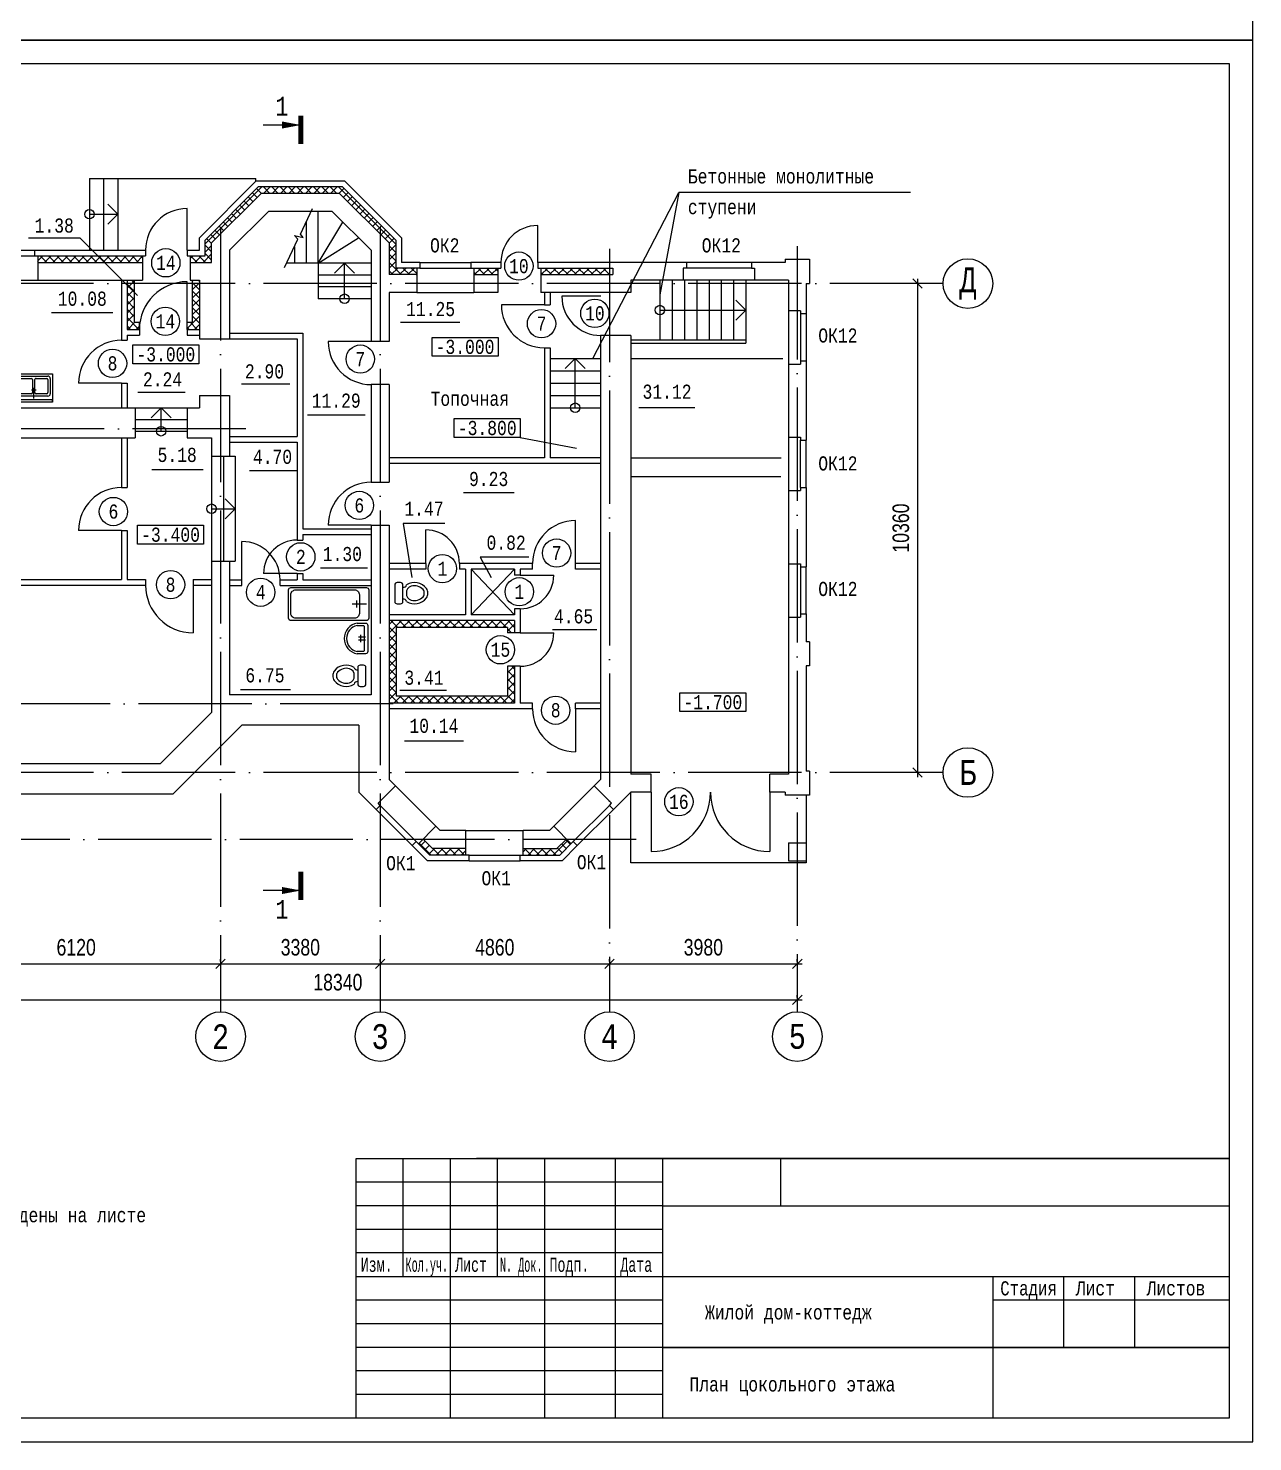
# Model space of a CAD drawing. Extents: x 0 to 84000, y 0 to 59400.
# Drawn here: x 58055 to 84000, y 0 to 29950 of the extents above; entities that cross this region are included whole.
import ezdxf
from ezdxf.enums import TextEntityAlignment as Align

# ---------------------------------------------------------------- set-up
doc = ezdxf.new("R2010")
doc.units = 0
doc.header["$LTSCALE"] = 100
doc.header["$MEASUREMENT"] = 0
doc.linetypes.add('ACAD_ISO04W100', pattern=[30, 24, -3, 0, -3])
doc.layers.get('0').update_dxf_attribs({"linetype": 'CONTINUOUS'})
doc.layers.get('DEFPOINTS').update_dxf_attribs({"linetype": 'CONTINUOUS'})
doc.layers.add('55', color=250, linetype='CONTINUOUS')
doc.styles.add('1', font='TXT', dxfattribs={"width": 0.8})
doc.styles.add('STYLE1', font='monotxt.shx', dxfattribs={"width": 0.8})
doc.dimstyles.get("Standard").update_dxf_attribs({"dimtxt": 0.18, "dimasz": 0.18, "dimexe": 0.18, "dimexo": 0.0625, "dimgap": 0.09, "dimtad": 0, "dimtih": 1, "dimtoh": 1, "dimdec": 4, "dimzin": 0, "dimdsep": 46, "dimtxsty": 'Standard', "dimcen": 0.09, "dimadec": 0, "dimazin": 0, "dimtfac": 1, "dimtdec": 4, "dimtofl": 0, "dimtmove": 0, "dimatfit": 3, "dimfxl": 1, "dimtolj": 1, "dimtzin": 0, "dimarcsym": 0})

# ---------------------------------------------------------------- blocks, each defined once
blk = doc.blocks.new('_OBLIQUE')
at = {"color": 0, "linetype": 'ByBlock'}
blk.add_line((-0.5, -0.5), (0.5, 0.5), dxfattribs=at)
blk = doc.blocks.new('*D17')
at = {"layer": '55', "color": 0, "linetype": 'Continuous', "lineweight": -2, "transparency": 16777216}
for p, q in [((76895, 24640), (76895, 14080)), ((76845, 24540), (76795, 24540)), ((76845, 14180), (76795, 14180))]:
    blk.add_line(p, q, dxfattribs=at)
at = {"layer": 'DEFPOINTS', "color": 0, "linetype": 'Continuous', "transparency": 16777216}
for p in [(76895, 24540), (76895, 14180), (76895, 14180)]:
    blk.add_point(p, dxfattribs=at)
at = {"layer": '55', "color": 0, "linetype": 'Continuous', "lineweight": -2, "transparency": 16777216, "xscale": 200, "yscale": 200, "zscale": 200}
for p, rotation in [((76895, 24540), 90), ((76895, 14180), 270)]:
    blk.add_blockref('_OBLIQUE', p, dxfattribs=dict(at, rotation=rotation))
at = {"layer": '55', "color": 0, "linetype": 'Continuous', "transparency": 16777216, "insert": (76545, 19360), "char_height": 350, "attachment_point": 5, "rotation": 90, "style": '1'}
blk.add_mtext('\\A1;10360', dxfattribs=at)
blk = doc.blocks.new('*D22')
at = {"layer": '55', "color": 0, "linetype": 'Continuous', "lineweight": -2, "transparency": 16777216}
for p, q in [((55910, 9365), (74450, 9365)), ((56010, 9315), (56010, 9265)), ((74350, 9415), (74350, 9465))]:
    blk.add_line(p, q, dxfattribs=at)
at = {"layer": 'DEFPOINTS', "color": 0, "linetype": 'Continuous', "transparency": 16777216}
for p in [(56010, 9365), (74350, 9365), (74350, 9365)]:
    blk.add_point(p, dxfattribs=at)
at = {"layer": '55', "color": 0, "linetype": 'Continuous', "lineweight": -2, "transparency": 16777216, "xscale": 200, "yscale": 200, "zscale": 200, "rotation": 180}
blk.add_blockref('_OBLIQUE', (56010, 9365), dxfattribs=at)
at = {"layer": '55', "color": 0, "linetype": 'Continuous', "lineweight": -2, "transparency": 16777216, "xscale": 200, "yscale": 200, "zscale": 200}
blk.add_blockref('_OBLIQUE', (74350, 9365), dxfattribs=at)
at = {"layer": '55', "color": 0, "linetype": 'Continuous', "transparency": 16777216, "insert": (64615, 9735), "char_height": 350, "attachment_point": 5, "style": '1'}
blk.add_mtext('\\A1;18340', dxfattribs=at)
blk = doc.blocks.new('*D18')
at = {"layer": '55', "color": 0, "linetype": 'Continuous', "lineweight": -2, "transparency": 16777216}
for p, q in [((62130, 10175), (62130, 10225)), ((55910, 10125), (62230, 10125)), ((56010, 10075), (56010, 10025))]:
    blk.add_line(p, q, dxfattribs=at)
at = {"layer": 'DEFPOINTS', "color": 0, "linetype": 'Continuous', "transparency": 16777216}
for p in [(56010, 10125), (62130, 10125), (62130, 10125)]:
    blk.add_point(p, dxfattribs=at)
at = {"layer": '55', "color": 0, "linetype": 'Continuous', "lineweight": -2, "transparency": 16777216, "xscale": 200, "yscale": 200, "zscale": 200, "rotation": 180}
blk.add_blockref('_OBLIQUE', (56010, 10125), dxfattribs=at)
at = {"layer": '55', "color": 0, "linetype": 'Continuous', "lineweight": -2, "transparency": 16777216, "xscale": 200, "yscale": 200, "zscale": 200}
blk.add_blockref('_OBLIQUE', (62130, 10125), dxfattribs=at)
at = {"layer": '55', "color": 0, "linetype": 'Continuous', "transparency": 16777216, "insert": (59070, 10475), "char_height": 350, "attachment_point": 5, "style": '1'}
blk.add_mtext('\\A1;6120', dxfattribs=at)
blk = doc.blocks.new('*D21')
at = {"layer": '55', "color": 0, "linetype": 'Continuous', "lineweight": -2, "transparency": 16777216}
for p, q in [((70370, 10175), (70370, 10225)), ((74350, 10175), (74350, 10225)), ((70270, 10125), (74450, 10125))]:
    blk.add_line(p, q, dxfattribs=at)
at = {"layer": 'DEFPOINTS', "color": 0, "linetype": 'Continuous', "transparency": 16777216}
for p in [(70370, 10125), (74350, 10125), (74350, 10125)]:
    blk.add_point(p, dxfattribs=at)
at = {"layer": '55', "color": 0, "linetype": 'Continuous', "lineweight": -2, "transparency": 16777216, "xscale": 200, "yscale": 200, "zscale": 200, "rotation": 180}
blk.add_blockref('_OBLIQUE', (70370, 10125), dxfattribs=at)
at = {"layer": '55', "color": 0, "linetype": 'Continuous', "lineweight": -2, "transparency": 16777216, "xscale": 200, "yscale": 200, "zscale": 200}
blk.add_blockref('_OBLIQUE', (74350, 10125), dxfattribs=at)
at = {"layer": '55', "color": 0, "linetype": 'Continuous', "transparency": 16777216, "insert": (72360, 10475), "char_height": 350, "attachment_point": 5, "style": '1'}
blk.add_mtext('\\A1;3980', dxfattribs=at)
blk = doc.blocks.new('*D20')
at = {"layer": '55', "color": 0, "linetype": 'Continuous', "lineweight": -2, "transparency": 16777216}
for p, q in [((65510, 10175), (65510, 10225)), ((70370, 10175), (70370, 10225)), ((65410, 10125), (70470, 10125))]:
    blk.add_line(p, q, dxfattribs=at)
at = {"layer": 'DEFPOINTS', "color": 0, "linetype": 'Continuous', "transparency": 16777216}
for p in [(65510, 10125), (70370, 10125), (70370, 10125)]:
    blk.add_point(p, dxfattribs=at)
at = {"layer": '55', "color": 0, "linetype": 'Continuous', "lineweight": -2, "transparency": 16777216, "xscale": 200, "yscale": 200, "zscale": 200, "rotation": 180}
blk.add_blockref('_OBLIQUE', (65510, 10125), dxfattribs=at)
at = {"layer": '55', "color": 0, "linetype": 'Continuous', "lineweight": -2, "transparency": 16777216, "xscale": 200, "yscale": 200, "zscale": 200}
blk.add_blockref('_OBLIQUE', (70370, 10125), dxfattribs=at)
at = {"layer": '55', "color": 0, "linetype": 'Continuous', "transparency": 16777216, "insert": (67940, 10475), "char_height": 350, "attachment_point": 5, "style": '1'}
blk.add_mtext('\\A1;4860', dxfattribs=at)
blk = doc.blocks.new('*D19')
at = {"layer": '55', "color": 0, "linetype": 'Continuous', "lineweight": -2, "transparency": 16777216}
for p, q in [((62130, 10175), (62130, 10225)), ((65510, 10175), (65510, 10225)), ((62030, 10125), (65610, 10125))]:
    blk.add_line(p, q, dxfattribs=at)
at = {"layer": 'DEFPOINTS', "color": 0, "linetype": 'Continuous', "transparency": 16777216}
for p in [(62130, 10125), (65510, 10125), (65510, 10125)]:
    blk.add_point(p, dxfattribs=at)
at = {"layer": '55', "color": 0, "linetype": 'Continuous', "lineweight": -2, "transparency": 16777216, "xscale": 200, "yscale": 200, "zscale": 200, "rotation": 180}
blk.add_blockref('_OBLIQUE', (62130, 10125), dxfattribs=at)
at = {"layer": '55', "color": 0, "linetype": 'Continuous', "lineweight": -2, "transparency": 16777216, "xscale": 200, "yscale": 200, "zscale": 200}
blk.add_blockref('_OBLIQUE', (65510, 10125), dxfattribs=at)
at = {"layer": '55', "color": 0, "linetype": 'Continuous', "transparency": 16777216, "insert": (63820, 10475), "char_height": 350, "attachment_point": 5, "style": '1'}
blk.add_mtext('\\A1;3380', dxfattribs=at)
blk = doc.blocks.new('0URPLAN')
at = {"linetype": 'Continuous'}
for p, q in [((-7, -2), (-7, 2)), ((-7, 2), (7, 2)), ((7, 2), (7, -2)), ((7, -2), (-7, -2))]:
    blk.add_line(p, q, dxfattribs=at)
blk = doc.blocks.new('UNITAS')
at = {"linetype": 'Continuous'}
for p, q in [((-175, 175), (-175, -175)), ((-50, 225), (-125, 225)), ((0, 0), (0, 175)), ((0, -175), (0, 0)), ((-125, -225), (-50, -225))]:
    blk.add_line(p, q, dxfattribs=at)
for centre, radius, start, end in [((-538, 12), 163, 147.5288, 184.3987), ((-538, -12), 163, 175.6013, 212.4712), ((-422, -94), 319, 57.4975, 142.5184), ((-538, 12), 88.4, 135, 188.1301), ((-538, -12), 88.4, 171.8699, 225), ((-412, -96), 254, 75.7355, 137.663), ((-382, 20), 134, 351.4164, 75.9638), ((-382, -20), 134, 284.0362, 8.5836), ((-186, 190), 66.3, 193.4765, 279.1434), ((-125, 175), 50, 90, 180), ((-50, 175), 50, 0, 90), ((-422, 94), 319, 217.4816, 302.5025), ((-412, 96), 254, 222.337, 284.2645), ((-186, -190), 66.3, 80.8566, 166.5235), ((-125, -175), 50, 180, 270), ((-50, -175), 50, 270, 0)]:
    blk.add_arc(centre, radius, start, end, dxfattribs=at)
blk = doc.blocks.new('VAN2')
at = {"linetype": 'Continuous'}
for p, q in [((75, -250), (-75, -250)), ((0, -50), (0, -350))]:
    blk.add_line(p, q, dxfattribs=at)
for points in [[(-350, -1650), (-350, -50, -0.414214), (-300, 0), (300, 0, -0.414214), (350, -50), (350, -1650, -0.414214), (300, -1700), (-300, -1700, -0.414214)], [(-300, -1550), (-300, -300, -0.414214), (-200, -200), (200, -200, -0.414214), (300, -300), (300, -1550, -0.414214), (200, -1650), (-200, -1650, -0.414214)]]:
    blk.add_lwpolyline(points, format="xyb", close=True, dxfattribs=at)
blk = doc.blocks.new('UM4')
at = {"linetype": 'Continuous'}
for p, q in [((75, -150), (-75, -150)), ((-25, -50), (-25, -200)), ((25, -200), (25, -50))]:
    blk.add_line(p, q, dxfattribs=at)
for points in [[(-325, -225), (-325, -50, -0.414214), (-275, 0), (275, 0, -0.414214), (325, -50), (325, -225, -0.414214)], [(-275, -225), (-275, -100, -0.414214), (-250, -75), (250, -75, -0.414214), (275, -100), (275, -225, -0.414214)]]:
    blk.add_lwpolyline(points, format="xyb", dxfattribs=at)
for centre, radius, start, end in [((0, -170), 330, 189.5273, 350.4727), ((0, -169), 281, 191.4212, 348.5788)]:
    blk.add_arc(centre, radius, start, end, dxfattribs=at)
blk = doc.blocks.new('MOI3')
at = {"linetype": 'Continuous'}
for p, q in [((-400, 0), (-400, -50)), ((-400, -600), (-400, 0)), ((-400, 0), (400, 0)), ((400, 0), (400, -600)), ((-400, -50), (400, -50)), ((-350, -500), (-350, -175)), ((-300, -125), (300, -125)), ((-300, -475), (-300, -200)), ((-275, -175), (-50, -175)), ((-50, -250), (50, -250)), ((-25, -200), (-25, -475)), ((0, -75), (0, -275)), ((0, -275), (0, -300)), ((25, -475), (25, -200)), ((50, -175), (275, -175)), ((300, -200), (300, -475)), ((350, -175), (350, -500)), ((300, -550), (-300, -550)), ((-50, -500), (-275, -500)), ((275, -500), (50, -500)), ((400, -600), (-400, -600))]:
    blk.add_line(p, q, dxfattribs=at)
for centre, radius, start, end in [((-300, -175), 50, 90, 180), ((-275, -200), 25, 90, 180), ((-50, -200), 25, 0, 90), ((50, -200), 25, 90, 180), ((275, -200), 25, 0, 90), ((300, -175), 50, 0, 90), ((-300, -500), 50, 180, 270), ((-275, -475), 25, 180, 270), ((-50, -475), 25, 270, 0), ((50, -475), 25, 180, 270), ((275, -475), 25, 270, 0), ((300, -500), 50, 270, 0)]:
    blk.add_arc(centre, radius, start, end, dxfattribs=at)
blk = doc.blocks.new('M2')
at = {"linetype": 'Continuous'}
blk.add_circle((0, 0), 3, dxfattribs=at)
at = {"linetype": 'Continuous', "style": 'STYLE1', "width": 0.8, "flags": 4}
blk.add_attdef('МАРКА', text='', height=3, dxfattribs=at).set_placement((0, 0), align=Align.MIDDLE)
at = {"linetype": 'Continuous', "style": 'STYLE1', "width": 0.8, "flags": 5}
blk.add_attdef('ПОЛНАЯ_МАРКА_ЭЛЕМЕНТА', (-5.5, -7.5), '', height=3, dxfattribs=at)
blk = doc.blocks.new('M1')
at = {"linetype": 'Continuous', "style": 'STYLE1', "width": 0.8, "flags": 4}
blk.add_attdef('МАРКА', text='', height=3, dxfattribs=at).set_placement((-0.5, -1.5), align=Align.CENTER)
at = {"linetype": 'Continuous', "style": 'STYLE1', "width": 0.8, "flags": 5}
blk.add_attdef('ПОЛНАЯ_МАРКА_ЭЛЕМЕНТА', (-6, -6.5), '', height=3, dxfattribs=at)

msp = doc.modelspace()

# ---------------------------------------------------------------- hatches: boundary and pattern name
at = {"layer": '55', "linetype": 'Continuous'}
h = msp.add_hatch(dxfattribs=at)
h.set_pattern_fill('ANSI37', color=0, scale=1000, style=0)
h.paths.add_polyline_path([(61940, 25402.3), (62987.7, 26450), (64652.3, 26450), (65700, 25402.3), (65700, 24730), (66285, 24730), (66285, 24870), (65840, 24870), (65840, 25460.3), (64710.3, 26590), (62929.7, 26590), (61800, 25460.3), (61800, 25130), (61485, 25130), (61485, 24990), (61940, 24990)])
h = msp.add_hatch(dxfattribs=at)
h.set_pattern_fill('ANSI37', color=0, scale=1000, style=0)
h.paths.add_polyline_path([(60475, 25130), (58255, 25130), (58255, 24990), (60475, 24990)])
h = msp.add_hatch(dxfattribs=at)
h.set_pattern_fill('ANSI37', color=0, scale=1000, style=0)
h.paths.add_polyline_path([(68005, 24870), (67495, 24870), (67495, 24730), (68005, 24730)])
h = msp.add_hatch(dxfattribs=at)
h.set_pattern_fill('ANSI37', color=0, scale=1000, style=0)
h.paths.add_polyline_path([(70370, 24870), (68915, 24870), (68915, 24730), (70370, 24730)])
h = msp.add_hatch(dxfattribs=at)
h.set_pattern_fill('ANSI37', color=0, scale=1000, style=0)
h.paths.add_polyline_path([(60300, 24610), (60150, 24610), (60150, 24539.7), (60300, 24539.7)])
h.paths.add_polyline_path([(60300, 24539.7), (60150, 24539.7), (60150, 24510), (60300, 24360)])
h.paths.add_polyline_path([(60300, 24360), (60150, 24510), (60150, 23570), (60410, 23570), (60410, 23720), (60300, 23720)])
h.paths.add_polyline_path([(61680, 24539.7), (61530, 24539.7), (61530, 23720), (61420, 23720), (61420, 23570), (61680, 23570)])
h.paths.add_polyline_path([(61680, 24610), (61530, 24610), (61530, 24539.7), (61680, 24539.7)])
h = msp.add_hatch(dxfattribs=at)
h.set_pattern_fill('ANSI37', color=0, scale=1000, style=0)
h.set_pattern_definition([(45, (0, -300), (-88.38835, 88.38835), []), (135, (0, -300), (-88.38835, -88.38835), [])])
h.paths.add_polyline_path([(65700, 17400), (65700, 15650), (68360, 15650), (68360, 16430), (68210, 16430), (68210, 15800), (65850, 15800), (65850, 17250), (68210, 17250), (68210, 17140), (68360, 17140), (68360, 17400)])
h = msp.add_hatch(dxfattribs=at)
h.set_pattern_fill('ANSI37', color=0, scale=1000, style=0)
h.paths.add_polyline_path([(66622.4, 12570), (66432.4, 12760), (66410, 12760), (66322.2, 12672.2), (66564.4, 12430), (67330, 12430), (67330, 12570)])
h = msp.add_hatch(dxfattribs=at)
h.set_pattern_fill('ANSI37', color=0, scale=1000, style=0)
h.paths.add_polyline_path([(69257.6, 12570), (68540, 12570), (68540, 12430), (69315.6, 12430), (69557.8, 12672.2), (69470, 12760), (69447.6, 12760)])

# ---------------------------------------------------------------- linework, layer by layer
at = {"layer": '55', "color": 0, "linetype": 'Continuous'}
for p, q in [((44000, 29200), (83500, 29200)), ((83500, 29200), (83500, 500)), ((59350, 26770), (62880, 26770)), ((59350, 26770), (59350, 25250)), ((59650, 26770), (59650, 25250)), ((59950, 26770), (59950, 25250)), ((61680, 25510), (62880, 26710)), ((62880, 26710), (62880, 26770)), ((64760, 26710), (62880, 26710)), ((65960, 25510), (64760, 26710)), ((62929.7, 26590), (61800, 25460.3)), ((62987.7, 26450), (61940, 25402.3)), ((64710.3, 26590), (62929.7, 26590)), ((64652.3, 26450), (62987.7, 26450)), ((65700, 25402.3), (64652.3, 26450)), ((65840, 25460.3), (64710.3, 26590)), ((70020, 22950), (71840, 26470)), ((71840, 26470), (71440, 24300)), ((76747, 26470), (71840, 26470)), ((59737.9, 26222.1), (59950, 26010)), ((61420, 25250), (61420, 26130)), ((62320, 25244.9), (63145.1, 26070)), ((64494.9, 26070), (63145.1, 26070)), ((63821.4, 25588.4), (64078.2, 26130.7)), ((64195, 24970), (64195, 26070)), ((65320, 25244.9), (64494.9, 26070)), ((59350, 26010), (59950, 26010)), ((59737.9, 25797.9), (59950, 26010)), ((63945, 25849.4), (63945, 24970)), ((64195, 24970), (64722.5, 25842.5)), ((68850, 24990), (68850, 25770)), ((58060, 25510), (59150, 25510)), ((59150, 25510), (60370, 24290)), ((61680, 25250), (61680, 25510)), ((61800, 25130), (61800, 25460.3)), ((63485.8, 24880), (63770, 25480)), ((63696.7, 25559), (63876.5, 25518.1)), ((63770, 25480), (63696.7, 25559)), ((63876.5, 25518.1), (63821.4, 25588.4)), ((64195, 24970), (65052.5, 25512.5)), ((65840, 25460.3), (65840, 24870)), ((65960, 25510), (65960, 24990)), ((57110, 25250), (58190, 25250)), ((58190, 25250), (60540, 25250)), ((58190, 25250), (58190, 25130)), ((60540, 25250), (60540, 25130)), ((61420, 25250), (61680, 25250)), ((61420, 25250), (61420, 25130)), ((61940, 24990), (61940, 25402.3)), ((62320, 25244.9), (62320, 23370)), ((63695, 25321.7), (63695, 24970)), ((65320, 25244.9), (65320, 23310)), ((65700, 25402.3), (65700, 24730)), ((57110, 25130), (58190, 25130)), ((58190, 25130), (60540, 25130)), ((58255, 25130), (58255, 24610)), ((58255, 24990), (60475, 24990)), ((60475, 25130), (60475, 24610)), ((61420, 25130), (61800, 25130)), ((61485, 25130), (61485, 24610)), ((61485, 24990), (61940, 24990)), ((64195, 24970), (63528.4, 24970)), ((64195, 24970), (64195, 24220)), ((65320, 24970), (64195, 24970)), ((64545.4, 24757.9), (64757.5, 24970)), ((64757.5, 24220), (64757.5, 24970)), ((64969.6, 24757.9), (64757.5, 24970)), ((66350, 24870), (65840, 24870)), ((66350, 24990), (65960, 24990)), ((66285, 24870), (66285, 24350)), ((66350, 24990), (66350, 24870)), ((66350, 24990), (67430, 24990)), ((66350, 24870), (67430, 24870)), ((67430, 24990), (67430, 24870)), ((68070, 24990), (67430, 24990)), ((67430, 24870), (68070, 24870)), ((67495, 24870), (67495, 24350)), ((68005, 24870), (68005, 24350)), ((68070, 24990), (68070, 24870)), ((68850, 24990), (68850, 24870)), ((72000, 24990), (68850, 24990)), ((68850, 24870), (70440, 24870)), ((68915, 24870), (68915, 24350)), ((70440, 24870), (70440, 24730)), ((72000, 24870), (71935, 24870)), ((71935, 24870), (71935, 24610)), ((72000, 24990), (72000, 24870)), ((73380, 24990), (72000, 24990)), ((73380, 24870), (72000, 24870)), ((74095, 24990), (73380, 24990)), ((73380, 24990), (73380, 24870)), ((73380, 24870), (73445, 24870)), ((73445, 24870), (73445, 24610)), ((74095, 25055), (74095, 24990)), ((74095, 25055), (74605, 25055)), ((74605, 25055), (74605, 24545)), ((57045, 24610), (58255, 24610)), ((58255, 24610), (60475, 24610)), ((60030, 24610), (60030, 23340)), ((60150, 24610), (60150, 23570)), ((60300, 24610), (60300, 23720)), ((61420, 23570), (61420, 24580)), ((61485, 24610), (61680, 24610)), ((61530, 24610), (61530, 23720)), ((61680, 24610), (61680, 23370)), ((65320, 24720), (64195, 24720)), ((66285, 24730), (65700, 24730)), ((67495, 24730), (68005, 24730)), ((68915, 24730), (70440, 24730)), ((70820, 24610), (70820, 24350)), ((71935, 24610), (70820, 24610)), ((71440, 24610), (71440, 23350)), ((71700, 24610), (71700, 23350)), ((73445, 24610), (71935, 24610)), ((71960, 24610), (71960, 23350)), ((72220, 24610), (72220, 23350)), ((72480, 24610), (72480, 23350)), ((72740, 24610), (72740, 23350)), ((73000, 24610), (73000, 23350)), ((73260, 24610), (73260, 23350)), ((74160, 24610), (73445, 24610)), ((74160, 24610), (74160, 23965)), ((65320, 24470), (64195, 24470)), ((65700, 24350), (65700, 23310)), ((66285, 24350), (65700, 24350)), ((66285, 24350), (67495, 24350)), ((68005, 24350), (67495, 24350)), ((70820, 24350), (68915, 24350)), ((68990, 24350), (68990, 24090)), ((69110, 24350), (69110, 24090)), ((70190, 24270), (69360, 24270)), ((74540, 24545), (74540, 23900)), ((74540, 24545), (74605, 24545)), ((65320, 24220), (64195, 24220)), ((68990, 24090), (68080, 24090)), ((68990, 24090), (69110, 24090)), ((71440, 23980), (73260, 23980)), ((73047.9, 24192.1), (73260, 23980)), ((73047.9, 23767.9), (73260, 23980)), ((74160, 23965), (74160, 22835.3)), ((74420, 23965), (74160, 23965)), ((74420, 23965), (74420, 23900)), ((58550, 23930), (59850, 23930)), ((60300, 23720), (60410, 23720)), ((60410, 23570), (60410, 23720)), ((61420, 23720), (61530, 23720)), ((61420, 23570), (61420, 23720)), ((65940, 23720), (67200, 23720)), ((74420, 23900), (74420, 22900.3)), ((74540, 23900), (74420, 23900)), ((74540, 23900), (74540, 22900.3)), ((60150, 23570), (60410, 23570)), ((60150, 23450), (60410, 23450)), ((60150, 23450), (60150, 23340)), ((60410, 23570), (60410, 23450)), ((61420, 23570), (61680, 23570)), ((61420, 23570), (61420, 23450)), ((61420, 23450), (61680, 23450)), ((61680, 23370), (62320, 23370)), ((62320, 23490), (63870, 23490)), ((62320, 23370), (63750, 23370)), ((63750, 23370), (63750, 21300)), ((63870, 23490), (63870, 19345)), ((70820, 23440), (70180, 23440)), ((70180, 23440), (70180, 14029.8)), ((70820, 23440), (70820, 14144.7)), ((60030, 23340), (60150, 23340)), ((65320, 23310), (64410, 23310)), ((65700, 23310), (65320, 23310)), ((68990, 23180), (68990, 20850)), ((68990, 23180), (69110, 23180)), ((69110, 23180), (69110, 20850)), ((70820, 23350), (73260, 23350)), ((70820, 23280), (73260, 23280)), ((73260, 23350), (73260, 23280)), ((69110, 22950), (70180, 22950)), ((69432.9, 22737.9), (69645, 22950)), ((69645, 21910), (69645, 22950)), ((69857.1, 22737.9), (69645, 22950)), ((70820, 22950), (74040, 22950)), ((74160, 22835.3), (74420, 22835.3)), ((74160, 22835.3), (74160, 21285.3)), ((74420, 22900.3), (74540, 22900.3)), ((74420, 22900.3), (74420, 22835.3)), ((74540, 22900.3), (74540, 21220.3)), ((69110, 22690), (70180, 22690)), ((60030, 22430), (59120, 22430)), ((60030, 22430), (60030, 21910)), ((60030, 22430), (60150, 22430)), ((60150, 22430), (60150, 21910)), ((60380, 22240), (61380, 22240)), ((61680, 22170), (62320, 22170)), ((61680, 22170), (61680, 21910)), ((62320, 22170), (62320, 20880)), ((63600, 22410), (62570, 22410)), ((65320, 22400), (65320, 20330)), ((65700, 22400), (65320, 22400)), ((65700, 22400), (65700, 20330)), ((69110, 22430), (70180, 22430)), ((69110, 22170), (70180, 22170)), ((56200, 21910), (60320, 21910)), ((60320, 21910), (60320, 21270)), ((60320, 21910), (61420, 21910)), ((60657.9, 21697.9), (60870, 21910)), ((60870, 21410), (60870, 21910)), ((61082.1, 21697.9), (60870, 21910)), ((61420, 21910), (61420, 21270)), ((61420, 21910), (61680, 21910)), ((69110, 21910), (70180, 21910)), ((72180, 21910), (70990, 21910)), ((60320, 21660), (61420, 21660)), ((65190, 21750), (63970, 21750)), ((55565.1, 21270), (60320, 21270)), ((60030, 21270), (60030, 20220)), ((60150, 21270), (60150, 20220)), ((60320, 21410), (61420, 21410)), ((61420, 21270), (61940, 21270)), ((61940, 21270), (61940, 20880)), ((62320, 21300), (63750, 21300)), ((68480, 21280), (69670, 21050)), ((74160, 21285.3), (74160, 20155.3)), ((74160, 21285.3), (74420, 21285.3)), ((74420, 21285.3), (74420, 21220.3)), ((62320, 21180), (63750, 21180)), ((63750, 21180), (63750, 19105)), ((74420, 20220.3), (74420, 21220.3)), ((74420, 21220.3), (74540, 21220.3)), ((74540, 20220.3), (74540, 21220.3)), ((61940, 20880), (62320, 20880)), ((61940, 20880), (61940, 18660)), ((62190, 20880), (62190, 18660)), ((62320, 20880), (62440, 20880)), ((62440, 20880), (62440, 18660)), ((68990, 20850), (65700, 20850)), ((70180, 20730), (65700, 20730)), ((70180, 20850), (69110, 20850)), ((70820, 20850), (74010, 20850)), ((60670, 20600), (61760, 20600)), ((62740, 20580), (63750, 20580)), ((70820, 20450), (74000, 20450)), ((60030, 20220), (60150, 20220)), ((65320, 20330), (65700, 20330)), ((67280, 20110), (68350, 20110)), ((74160, 20155.3), (74160, 18605.3)), ((74160, 20155.3), (74420, 20155.3)), ((74420, 20220.3), (74420, 20155.3)), ((74420, 20220.3), (74540, 20220.3)), ((74540, 20220.3), (74540, 18540.3)), ((61940, 19770), (62440, 19770)), ((62227.9, 19982.1), (62440, 19770)), ((62227.9, 19557.9), (62440, 19770)), ((69650, 18610), (69650, 19520)), ((60030, 19310), (59120, 19310)), ((60030, 19310), (60150, 19310)), ((60030, 19310), (60030, 18270)), ((60150, 19310), (60150, 18270)), ((63870, 19345), (65320, 19345)), ((63870, 19225), (65320, 19225)), ((63870, 19225), (63870, 19105)), ((65320, 19420), (64410, 19420)), ((65320, 19420), (65320, 15824.7)), ((65320, 19420), (65700, 19420)), ((65700, 19420), (65700, 14029.8)), ((66880, 19460), (66000, 19460)), ((66000, 19460), (66180, 18310)), ((66480, 18610), (66480, 19320)), ((62580, 18265), (62580, 19075)), ((63750, 19105), (63870, 19105)), ((61940, 18660), (62320, 18660)), ((61940, 18660), (61940, 15449.8)), ((62320, 18660), (62320, 15824.7)), ((62320, 18660), (62440, 18660)), ((66480, 18610), (65700, 18610)), ((66480, 18610), (66480, 18490)), ((68740, 18610), (67190, 18610)), ((67190, 18610), (67190, 18490)), ((68660, 18740), (67630, 18740)), ((67630, 18740), (67860, 18310)), ((68740, 18490), (68740, 18610)), ((70180, 18610), (69650, 18610)), ((69650, 18490), (69650, 18610)), ((74160, 18605.3), (74160, 17475.3)), ((74160, 18605.3), (74420, 18605.3)), ((74420, 18605.3), (74420, 18540.3)), ((56200, 18270), (60030, 18270)), ((60150, 18270), (60540, 18270)), ((60540, 18270), (60540, 18150)), ((61550, 18270), (61940, 18270)), ((61550, 18270), (61550, 18150)), ((63750, 18395), (63040, 18395)), ((63750, 18395), (63750, 18265)), ((63750, 18395), (63870, 18395)), ((63870, 18395), (63870, 18265)), ((64250, 18520), (65240, 18520)), ((66480, 18490), (65700, 18490)), ((67320, 18490), (67190, 18490)), ((67320, 18490), (67320, 17520)), ((68360, 18490), (67440, 18490)), ((67440, 18490), (67440, 17520)), ((67440, 17520), (68360, 18490)), ((67440, 18490), (68360, 17520)), ((68360, 18490), (68360, 18360)), ((68480, 18360), (68360, 18360)), ((68480, 18490), (68480, 18360)), ((68740, 18490), (68480, 18490)), ((68480, 18360), (69190, 18360)), ((70180, 18490), (69650, 18490)), ((74420, 18540.3), (74420, 17540.3)), ((74420, 18540.3), (74540, 18540.3)), ((74540, 17540.3), (74540, 18540.3)), ((56200, 18150), (60540, 18150)), ((61550, 18150), (61940, 18150)), ((61550, 18150), (61550, 17140)), ((62320, 18265), (62580, 18265)), ((62320, 18145), (62580, 18145)), ((62580, 18145), (62580, 18265)), ((63390, 18265), (63750, 18265)), ((63390, 18145), (63390, 18265)), ((63390, 18145), (65320, 18145)), ((63870, 18265), (65320, 18265)), ((67320, 17520), (65700, 17520)), ((68360, 17400), (65700, 17400)), ((68360, 17520), (67440, 17520)), ((68480, 17650), (68360, 17650)), ((68360, 17650), (68360, 17520)), ((68360, 17400), (68360, 17140)), ((68480, 17650), (68480, 17140)), ((74160, 17475.3), (74420, 17475.3)), ((74160, 17475.3), (74160, 14144.7)), ((74420, 17540.3), (74420, 17475.3)), ((74420, 17540.3), (74540, 17540.3)), ((74540, 17540.3), (74540, 16952.3)), ((68210, 17250), (65850, 17250)), ((65850, 17250), (65850, 15800)), ((68210, 17250), (68210, 17140)), ((68360, 17140), (68210, 17140)), ((68480, 17140), (68360, 17140)), ((68480, 17140), (69190, 17140)), ((69160, 17210), (70100, 17210)), ((74605, 16952.3), (74540, 16952.3)), ((74605, 16952.3), (74605, 16442.3)), ((68210, 16430), (68210, 15800)), ((68360, 16430), (68210, 16430)), ((68480, 16430), (68360, 16430)), ((68360, 16430), (68360, 15650)), ((68480, 16430), (68480, 15650)), ((74605, 16442.3), (74540, 16442.3)), ((74540, 16442.3), (74540, 14209.7)), ((62550, 15940), (63610, 15940)), ((66920, 15920), (65930, 15920)), ((65320, 15824.7), (62320, 15824.7)), ((68360, 15650), (65700, 15650)), ((68210, 15800), (65850, 15800)), ((68740, 15650), (68480, 15650)), ((68740, 15530), (68740, 15650)), ((70180, 15650), (69650, 15650)), ((69650, 15530), (69650, 15650)), ((60860.2, 14370), (61940, 15449.8)), ((68740, 15530), (65700, 15530)), ((70180, 15530), (69650, 15530)), ((69650, 15530), (69650, 14620)), ((61125.3, 13730), (62580, 15184.7)), ((65060, 15184.7), (62580, 15184.7)), ((65060, 15184.7), (65060, 13764.7)), ((66030, 14850), (67280, 14850)), ((57279.8, 14370), (60860.2, 14370)), ((71250, 14144.7), (70820, 14144.7)), ((71250, 13764.7), (71250, 14144.7)), ((74160, 14144.7), (73770, 14144.7)), ((73770, 13764.7), (73770, 14144.7)), ((74605, 14209.7), (74540, 14209.7)), ((74605, 14209.7), (74605, 13699.7)), ((65466.6, 13527.8), (65834.3, 13895.5)), ((65834.3, 13895.5), (65700, 14029.8)), ((65834.3, 13895.5), (66689.9, 13039.9)), ((70045.7, 13895.5), (69190.1, 13039.9)), ((70045.7, 13895.5), (70180, 14029.8)), ((70413.4, 13527.8), (70045.7, 13895.5)), ((57014.7, 13730), (61125.3, 13730)), ((65427.7, 13397), (65060, 13764.7)), ((65427.7, 13397), (65512.5, 13481.9)), ((65512.5, 13481.9), (65466.6, 13527.8)), ((65512.5, 13481.9), (66276.2, 12718.2)), ((70367.5, 13481.9), (69603.8, 12718.2)), ((70367.5, 13481.9), (70413.4, 13527.8)), ((70452.3, 13397), (70367.5, 13481.9)), ((70452.3, 13397), (70820, 13764.7)), ((71250, 13764.7), (70820, 13764.7)), ((70820, 12264.7), (70820, 13764.7)), ((71250, 13764.7), (71250, 12504.7)), ((74095, 13764.7), (73770, 13764.7)), ((73770, 13764.7), (73770, 12504.7)), ((74095, 13764.7), (74095, 13699.7)), ((74605, 13699.7), (74095, 13699.7)), ((74540, 13699.7), (74540, 12264.7)), ((65427.7, 13397), (66191.4, 12633.3)), ((70452.3, 13397), (69688.6, 12633.3)), ((66322.2, 12672.2), (66689.9, 13039.9)), ((66779.8, 12950), (66689.9, 13039.9)), ((67330, 12950), (66779.8, 12950)), ((67330, 12430), (67330, 12950)), ((67330, 12950), (68540, 12950)), ((69100.2, 12950), (68540, 12950)), ((68540, 12430), (68540, 12950)), ((69100.2, 12950), (69190.1, 13039.9)), ((69557.8, 12672.2), (69190.1, 13039.9)), ((66191.4, 12633.3), (66276.2, 12718.2)), ((66514.7, 12310), (66191.4, 12633.3)), ((66276.2, 12718.2), (66564.4, 12430)), ((66421.2, 12771.2), (66622.4, 12570)), ((69458.8, 12771.2), (69257.6, 12570)), ((69603.8, 12718.2), (69315.6, 12430)), ((69365.3, 12310), (69688.6, 12633.3)), ((69688.6, 12633.3), (69603.8, 12718.2)), ((74160, 12690), (74160, 12310)), ((74160, 12690), (74540, 12690)), ((74540, 12690), (74540, 12310)), ((67395, 12310), (66514.7, 12310)), ((67395, 12430), (66564.4, 12430)), ((67330, 12570), (66622.4, 12570)), ((67395, 12310), (67395, 12430)), ((67395, 12430), (68475, 12430)), ((67395, 12310), (68475, 12310)), ((68475, 12310), (68475, 12430)), ((68475, 12430), (69315.6, 12430)), ((69365.3, 12310), (68475, 12310)), ((68540, 12570), (69257.6, 12570)), ((74160, 12310), (74540, 12310)), ((74540, 12264.7), (70820, 12264.7)), ((65000, 500), (65000, 6000)), ((65000, 6000), (83500, 6000)), ((66000, 3500), (66000, 6000)), ((67000, 500), (67000, 6000)), ((83500, 6000), (67550, 6000)), ((68000, 3500), (68000, 6000)), ((69000, 500), (69000, 6000)), ((70500, 500), (70500, 6000)), ((71500, 500), (71500, 6000)), ((74000, 5000), (74000, 6000)), ((71500, 5500), (65000, 5500)), ((71500, 5000), (65000, 5000)), ((71500, 5000), (83500, 5000)), ((71500, 4500), (65000, 4500)), ((71500, 4000), (65000, 4000)), ((65000, 3500), (83500, 3500)), ((78500, 500), (78500, 3500)), ((80000, 2000), (80000, 3500)), ((81500, 2000), (81500, 3500)), ((71500, 3000), (65000, 3000)), ((83500, 3000), (78500, 3000)), ((71500, 2500), (65000, 2500)), ((71500, 2000), (65000, 2000)), ((83500, 2000), (71499.9, 2000)), ((71500, 2000), (83500, 2000)), ((71500, 1500), (65000, 1500)), ((71500, 1000), (65000, 1000)), ((83500, 500), (44000, 500))]:
    msp.add_line(p, q, dxfattribs=at)
at = {"layer": '55', "color": 0, "linetype": 'ACAD_ISO04W100'}
for p, q in [((62130, 25735), (62130, 9110)), ((65510, 25735), (65510, 9110)), ((70370, 25275), (70370, 9110)), ((74350, 25335), (74350, 9110)), ((77440, 24539.7), (51000, 24539.7)), ((62665, 21459.7), (51000, 21459.7)), ((65790, 15634.7), (51000, 15634.7)), ((77440, 14180), (51000, 14180)), ((70935, 12760), (51000, 12760))]:
    msp.add_line(p, q, dxfattribs=at)
at = {"layer": '55', "color": 0}
for points in [[(84000, 29700), (84000, 59400), (42000, 59400), (42000, 29700)], [(84000, 0), (84000, 29700), (42000, 29700), (42000, 0)]]:
    msp.add_lwpolyline(points, close=True, dxfattribs=at)
at = {"layer": '55', "color": 0, "linetype": 'Continuous'}
for points in [[(63830, 27900), (63030, 27900)], [(63830, 11680), (63030, 11680)]]:
    msp.add_lwpolyline(points, dxfattribs=at)
for points in [[(63830, 27900, 0, 150, 0), (63430, 27900, 150, 150, 0)], [(63830, 11680, 0, 150, 0), (63430, 11680, 150, 150, 0)]]:
    msp.add_lwpolyline(points, format="xyseb", dxfattribs=at)
at = {"layer": '55', "color": 0, "linetype": 'Continuous', "const_width": 100}
for points in [[(63830, 27500), (63830, 28100)], [(63830, 12080), (63830, 11480)]]:
    msp.add_lwpolyline(points, dxfattribs=at)
at = {"layer": '55', "color": 0, "linetype": 'Continuous'}
for centre, radius in [((59350, 26010), 100), ((77965, 24539.7), 525), ((64757.5, 24220), 100), ((71440, 23980), 100), ((69645, 21910), 100), ((60870, 21410), 100), ((61940, 19770), 100), ((77965, 14180), 525), ((62130, 8585), 525), ((65510, 8585), 525), ((70370, 8585), 525), ((74350, 8585), 525)]:
    msp.add_circle(centre, radius, dxfattribs=at)
for centre, radius, start, end in [((61420, 25250), 880, 90, 180), ((68850, 24990), 780, 90, 180), ((61420, 23570), 1010, 90, 180), ((70190, 24270), 830, 180, 270), ((68990, 24090), 910, 180, 270), ((60030, 22430), 910, 90, 180), ((65320, 23310), 910, 180, 270), ((60030, 19310), 910, 90, 180), ((65320, 19420), 910, 90, 180), ((69650, 18610), 910, 90, 180), ((66480, 18610), 710, 0, 90), ((62580, 18265), 810, 0, 90), ((63750, 18395), 710, 90, 180), ((68480, 18360), 710, 270, 0), ((61550, 18150), 1010, 180, 270), ((68480, 17140), 710, 270, 0), ((69650, 15530), 910, 180, 270), ((71250, 13764.7), 1260, 270, 0), ((73770, 13764.7), 1260, 180, 270)]:
    msp.add_arc(centre, radius, start, end, dxfattribs=at)

# ---------------------------------------------------------------- block references
ref = msp.add_blockref('M1', (66930, 25350), dxfattribs=dict(at, xscale=100, yscale=100, zscale=100))
ref.add_attrib('МАРКА', 'ОК2', dxfattribs={"layer": '0', "linetype": 'Continuous', "height": 300, "style": 'STYLE1', "width": 0.8}).set_placement((66880, 25200), align=Align.CENTER)
ref = msp.add_blockref('M1', (72790, 25350), dxfattribs=dict(at, xscale=100, yscale=100, zscale=100))
ref.add_attrib('МАРКА', 'ОК12', dxfattribs={"layer": '0', "linetype": 'Continuous', "height": 300, "style": 'STYLE1', "width": 0.8}).set_placement((72740, 25200), align=Align.CENTER)
ref = msp.add_blockref('M2', (60970, 24980), dxfattribs=dict(at, xscale=100, yscale=100, zscale=100))
ref.add_attrib('МАРКА', '14', dxfattribs={"layer": '0', "linetype": 'Continuous', "height": 300, "style": 'STYLE1', "width": 0.8}).set_placement((60970, 24980), align=Align.MIDDLE)
ref = msp.add_blockref('M2', (68450, 24910), dxfattribs=dict(at, xscale=100, yscale=100, zscale=100))
ref.add_attrib('МАРКА', '10', dxfattribs={"layer": '0', "linetype": 'Continuous', "height": 300, "style": 'STYLE1', "width": 0.8}).set_placement((68450, 24910), align=Align.MIDDLE)
ref = msp.add_blockref('M2', (60960, 23740), dxfattribs=dict(at, xscale=100, yscale=100, zscale=100))
ref.add_attrib('МАРКА', '14', dxfattribs={"layer": '0', "linetype": 'Continuous', "height": 300, "style": 'STYLE1', "width": 0.8}).set_placement((60960, 23740), align=Align.MIDDLE)
ref = msp.add_blockref('M2', (68930, 23690), dxfattribs=dict(at, xscale=100, yscale=100, zscale=100))
ref.add_attrib('МАРКА', '7', dxfattribs={"layer": '0', "linetype": 'Continuous', "height": 300, "style": 'STYLE1', "width": 0.8}).set_placement((68930, 23690), align=Align.MIDDLE)
ref = msp.add_blockref('M2', (70060, 23910), dxfattribs=dict(at, xscale=100, yscale=100, zscale=100))
ref.add_attrib('МАРКА', '10', dxfattribs={"layer": '0', "linetype": 'Continuous', "height": 300, "style": 'STYLE1', "width": 0.8}).set_placement((70060, 23910), align=Align.MIDDLE)
at = {"layer": '55', "color": 0, "linetype": 'Continuous', "xscale": 100, "yscale": 100, "zscale": 100}
for p in [(67310, 23200), (60970, 23040), (67780, 21480), (61070, 19220), (72560, 15670)]:
    msp.add_blockref('0URPLAN', p, dxfattribs=at)
at = {"layer": '55', "color": 0, "linetype": 'Continuous'}
ref = msp.add_blockref('M1', (75260, 23440), dxfattribs=dict(at, xscale=100, yscale=100, zscale=100))
ref.add_attrib('МАРКА', 'ОК12', dxfattribs={"layer": '0', "linetype": 'Continuous', "height": 300, "style": 'STYLE1', "width": 0.8}).set_placement((75210, 23290), align=Align.CENTER)
ref = msp.add_blockref('M2', (59840, 22850), dxfattribs=dict(at, xscale=100, yscale=100, zscale=100))
ref.add_attrib('МАРКА', '8', dxfattribs={"layer": '0', "linetype": 'Continuous', "height": 300, "style": 'STYLE1', "width": 0.8}).set_placement((59840, 22850), align=Align.MIDDLE)
ref = msp.add_blockref('M2', (65090, 22940), dxfattribs=dict(at, xscale=100, yscale=100, zscale=100))
ref.add_attrib('МАРКА', '7', dxfattribs={"layer": '0', "linetype": 'Continuous', "height": 300, "style": 'STYLE1', "width": 0.8}).set_placement((65090, 22940), align=Align.MIDDLE)
for name, p, rotation in [('MOI3', (58170, 22030), 180), ('VAN2', (65270, 17750), 270), ('UNITAS', (65820, 17980), 180), ('UM4', (65250, 17020), 270)]:
    msp.add_blockref(name, p, dxfattribs=dict(at, rotation=rotation))
ref = msp.add_blockref('M1', (75260, 20730), dxfattribs=dict(at, xscale=100, yscale=100, zscale=100))
ref.add_attrib('МАРКА', 'ОК12', dxfattribs={"layer": '0', "linetype": 'Continuous', "height": 300, "style": 'STYLE1', "width": 0.8}).set_placement((75210, 20580), align=Align.CENTER)
ref = msp.add_blockref('M2', (65070, 19840), dxfattribs=dict(at, xscale=100, yscale=100, zscale=100))
ref.add_attrib('МАРКА', '6', dxfattribs={"layer": '0', "linetype": 'Continuous', "height": 300, "style": 'STYLE1', "width": 0.8}).set_placement((65070, 19840), align=Align.MIDDLE)
ref = msp.add_blockref('M2', (59860, 19710), dxfattribs=dict(at, xscale=100, yscale=100, zscale=100))
ref.add_attrib('МАРКА', '6', dxfattribs={"layer": '0', "linetype": 'Continuous', "height": 300, "style": 'STYLE1', "width": 0.8}).set_placement((59860, 19710), align=Align.MIDDLE)
ref = msp.add_blockref('M2', (63830, 18750), dxfattribs=dict(at, xscale=100, yscale=100, zscale=100))
ref.add_attrib('МАРКА', '2', dxfattribs={"layer": '0', "linetype": 'Continuous', "height": 300, "style": 'STYLE1', "width": 0.8}).set_placement((63830, 18750), align=Align.MIDDLE)
ref = msp.add_blockref('M2', (69250, 18830), dxfattribs=dict(at, xscale=100, yscale=100, zscale=100))
ref.add_attrib('МАРКА', '7', dxfattribs={"layer": '0', "linetype": 'Continuous', "height": 300, "style": 'STYLE1', "width": 0.8}).set_placement((69250, 18830), align=Align.MIDDLE)
ref = msp.add_blockref('M2', (66830, 18500), dxfattribs=dict(at, xscale=100, yscale=100, zscale=100))
ref.add_attrib('МАРКА', '1', dxfattribs={"layer": '0', "linetype": 'Continuous', "height": 300, "style": 'STYLE1', "width": 0.8}).set_placement((66830, 18500), align=Align.MIDDLE)
ref = msp.add_blockref('M2', (61070, 18160), dxfattribs=dict(at, xscale=100, yscale=100, zscale=100))
ref.add_attrib('МАРКА', '8', dxfattribs={"layer": '0', "linetype": 'Continuous', "height": 300, "style": 'STYLE1', "width": 0.8}).set_placement((61070, 18160), align=Align.MIDDLE)
ref = msp.add_blockref('M2', (62980, 18000), dxfattribs=dict(at, xscale=100, yscale=100, zscale=100))
ref.add_attrib('МАРКА', '4', dxfattribs={"layer": '0', "linetype": 'Continuous', "height": 300, "style": 'STYLE1', "width": 0.8}).set_placement((62980, 18000), align=Align.MIDDLE)
ref = msp.add_blockref('M2', (68460, 18010), dxfattribs=dict(at, xscale=100, yscale=100, zscale=100))
ref.add_attrib('МАРКА', '1', dxfattribs={"layer": '0', "linetype": 'Continuous', "height": 300, "style": 'STYLE1', "width": 0.8}).set_placement((68460, 18010), align=Align.MIDDLE)
ref = msp.add_blockref('M1', (75260, 18070), dxfattribs=dict(at, xscale=100, yscale=100, zscale=100))
ref.add_attrib('МАРКА', 'ОК12', dxfattribs={"layer": '0', "linetype": 'Continuous', "height": 300, "style": 'STYLE1', "width": 0.8}).set_placement((75210, 17920), align=Align.CENTER)
ref = msp.add_blockref('M2', (68060, 16780), dxfattribs=dict(at, xscale=100, yscale=100, zscale=100))
ref.add_attrib('МАРКА', '15', dxfattribs={"layer": '0', "linetype": 'Continuous', "height": 300, "style": 'STYLE1', "width": 0.8}).set_placement((68060, 16780), align=Align.MIDDLE)
msp.add_blockref('UNITAS', (65210, 16230), dxfattribs=at)
ref = msp.add_blockref('M2', (69230, 15500), dxfattribs=dict(at, xscale=100, yscale=100, zscale=100))
ref.add_attrib('МАРКА', '8', dxfattribs={"layer": '0', "linetype": 'Continuous', "height": 300, "style": 'STYLE1', "width": 0.8}).set_placement((69230, 15500), align=Align.MIDDLE)
ref = msp.add_blockref('M2', (71840, 13560), dxfattribs=dict(at, xscale=100, yscale=100, zscale=100))
ref.add_attrib('МАРКА', '16', dxfattribs={"layer": '0', "linetype": 'Continuous', "height": 300, "style": 'STYLE1', "width": 0.8}).set_placement((71840, 13560), align=Align.MIDDLE)
ref = msp.add_blockref('M1', (66000, 12260), dxfattribs=dict(at, xscale=100, yscale=100, zscale=100))
ref.add_attrib('МАРКА', 'ОК1', dxfattribs={"layer": '0', "linetype": 'Continuous', "height": 300, "style": 'STYLE1', "width": 0.8}).set_placement((65950, 12110), align=Align.CENTER)
ref = msp.add_blockref('M1', (70040, 12280), dxfattribs=dict(at, xscale=100, yscale=100, zscale=100))
ref.add_attrib('МАРКА', 'ОК1', dxfattribs={"layer": '0', "linetype": 'Continuous', "height": 300, "style": 'STYLE1', "width": 0.8}).set_placement((69990, 12130), align=Align.CENTER)
ref = msp.add_blockref('M1', (68020, 11940), dxfattribs=dict(at, xscale=100, yscale=100, zscale=100))
ref.add_attrib('МАРКА', 'ОК1', dxfattribs={"layer": '0', "linetype": 'Continuous', "height": 300, "style": 'STYLE1', "width": 0.8}).set_placement((67970, 11790), align=Align.CENTER)

# ---------------------------------------------------------------- texts
at = {"layer": '55', "color": 0, "linetype": 'Continuous', "style": 'STYLE1', "width": 0.8}
for s, height, p in [('1', 400, (63430, 28300)), ('Д', 525, (77965, 24539.7)), ('-3.000', 300, (60970, 23040)), ('-3.000', 300, (67310, 23200)), ('-3.800', 300, (67780, 21480)), ('-3.400', 300, (61070, 19220)), ('-1.700', 300, (72560, 15670)), ('Б', 525, (77965, 14180)), ('1', 400, (63430, 11280)), ('2', 525, (62130, 8585)), ('3', 525, (65510, 8585)), ('4', 525, (70370, 8585)), ('5', 525, (74350, 8585))]:
    msp.add_text(s, height=height, dxfattribs=at).set_placement(p, align=Align.MIDDLE)
at = {"layer": '55', "color": 0, "linetype": 'Continuous', "style": 'STYLE1'}
for s, width, p in [('Бетонные монолитные', 0.8, (72030.9, 26660.9)), ('ступени', 0.8, (72030.9, 26010.9)), ('Топочная', 0.8, (66580, 21950)), ('2. Ведомость отделки помещений и экспликация полов приведены на листе', 0.8, (46220, 4650)), ('Изм.', 0.65, (65100, 3600)), ('Лист', 0.65, (67100, 3600)), ('Подп.', 0.65, (69100, 3600)), ('Дата', 0.65, (70600, 3600)), ('Лист', 0.8, (80250, 3100)), ('Листов', 0.8, (81750, 3100)), ('Жилой дом-коттедж', 0.8, (72395, 2590)), ('План цокольного этажа', 0.8, (72065, 1065))]:
    msp.add_text(s, height=300, dxfattribs=dict(at, width=width)).set_placement(p)
at = {"layer": '55', "color": 0, "linetype": 'Continuous', "style": 'STYLE1', "width": 0.8}
for s, p in [('1.38', (58605, 25620)), ('10.08', (59200, 24070)), ('11.25', (66580, 23850)), ('2.90', (63060, 22530)), ('2.24', (60900, 22360)), ('11.29', (64580, 21910)), ('31.12', (71590, 22100)), ('5.18', (61210, 20760)), ('4.70', (63230, 20720)), ('9.23', (67810, 20250)), ('1.47', (66440, 19620)), ('0.82', (68180, 18900)), ('1.30', (64710, 18660)), ('4.65', (69610, 17340)), ('6.75', (63070, 16090)), ('3.41', (66440, 16040)), ('10.14', (66650, 15020))]:
    msp.add_text(s, height=300, dxfattribs=at).set_placement(p, align=Align.CENTER)
at = {"layer": '55', "color": 0, "linetype": 'Continuous', "style": 'STYLE1'}
for s, width, p, p2 in [('Кол.уч.', 0.5, (66050, 3600), (66950, 3600)), ('N. Док.', 0.5, (68050, 3600), (68950, 3600)), ('Стадия', 0.705882, (78650, 3100), (79850, 3100))]:
    msp.add_text(s, height=300, dxfattribs=dict(at, width=width)).set_placement(p, p2, align=Align.FIT)

# ---------------------------------------------------------------- dimensions: what is measured, and where the dimension line sits
at = {"layer": '55', "color": 0, "linetype": 'Continuous'}
dim = msp.add_linear_dim(base=(76895, 14180), p1=(76895, 24539.7), p2=(76895, 14180), angle=90, dimstyle='Standard', override={"dimscale": 100, "dimtxt": 3.5, "dimasz": 2, "dimexe": 1, "dimexo": 0.5, "dimtih": 0, "dimtoh": 0, "dimdec": 0, "dimtxsty": '1', "dimblk1": 'OBLIQUE', "dimblk2": 'OBLIQUE', "dimsah": 1, "dimdle": 1, "dimtdec": 0, "dimtix": 1, "dimtofl": 1, "dimtmove": 2, "dimtvp": 1}, dxfattribs=at)
dim.commit()
dim.dimension.update_dxf_attribs({"geometry": '*D17', "text_midpoint": (76545, 19359.8)})
for base, p1, p2, picture, middle in [((62130, 10125), (56010, 10125), (62130, 10125), '*D18', (59070, 10475)), ((65510, 10125), (62130, 10125), (65510, 10125), '*D19', (63820, 10475)), ((70370, 10125), (65510, 10125), (70370, 10125), '*D20', (67940, 10475)), ((74350, 10125), (70370, 10125), (74350, 10125), '*D21', (72360, 10475))]:
    dim = msp.add_linear_dim(base=base, p1=p1, p2=p2, dimstyle='Standard', override={"dimscale": 100, "dimtxt": 3.5, "dimasz": 2, "dimexe": 1, "dimexo": 0.5, "dimtih": 0, "dimtoh": 0, "dimdec": 0, "dimtxsty": '1', "dimblk1": 'OBLIQUE', "dimblk2": 'OBLIQUE', "dimsah": 1, "dimdle": 1, "dimtdec": 0, "dimtix": 1, "dimtofl": 1, "dimtmove": 2, "dimtvp": 1}, dxfattribs=at)
    dim.commit()
    dim.dimension.update_dxf_attribs({"geometry": picture, "text_midpoint": middle})
dim = msp.add_linear_dim(base=(74350, 9365), p1=(56010, 9365), p2=(74350, 9365), dimstyle='Standard', override={"dimscale": 100, "dimtxt": 3.5, "dimasz": 2, "dimexe": 1, "dimexo": 0.5, "dimtih": 0, "dimtoh": 0, "dimdec": 0, "dimtxsty": '1', "dimblk1": 'OBLIQUE', "dimblk2": 'OBLIQUE', "dimsah": 1, "dimdle": 1, "dimtdec": 0, "dimtix": 1, "dimtofl": 1, "dimtmove": 2, "dimtvp": 1}, dxfattribs=at)
dim.commit()
dim.dimension.update_dxf_attribs({"geometry": '*D22', "text_midpoint": (64615, 9735), "dimtype": 160})

doc.saveas('drawing.dxf')
